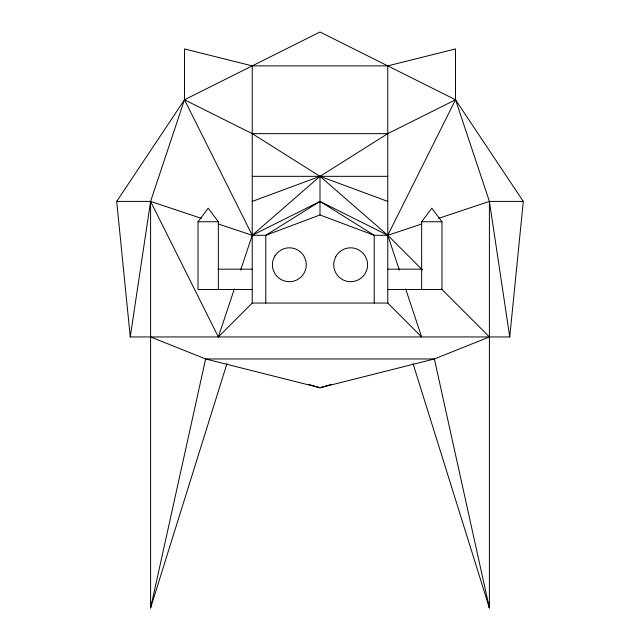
<?xml version="1.0" encoding="UTF-8"?>
<svg xmlns="http://www.w3.org/2000/svg" width="640" height="640" viewBox="0 0 640 640"><rect width="100%" height="100%" fill="white"/><g stroke="black" fill="none" stroke-linecap="round" stroke-linejoin="round"><path stroke-width="0.96" d="M509.744 336.944L523.296 201.408L455.528 99.768L320 32L184.472 99.768L116.704 201.408L130.256 336.944L509.744 336.944L489.408 201.408L455.528 99.768L455.528 48.944L387.768 65.88L252.232 65.88L184.472 48.944L184.472 99.768L150.592 201.408L130.256 336.944M151.584 603.104L150.592 608L150.592 201.408L116.704 201.408M226.944 363.664L150.592 608L205.632 358.96L434.368 358.96L489.408 336.944L441.408 288.944M201.408 218.352L150.592 201.408L218.352 336.944L234.352 288.944M240.624 270.12L252.232 235.296L320 176.336L387.768 133.648L455.528 99.768L387.768 235.296L399.376 270.12M252.232 289.504L198.024 289.504L198.024 221.744L208.192 208.192L218.352 221.744L218.352 289.504M421.648 289.504L421.648 221.744L431.808 208.192L441.976 221.744L441.976 289.504L387.768 289.504M218.352 336.944L252.232 303.056L252.232 65.88M421.648 224L387.768 235.296L374.208 235.296L320 214.968L265.792 235.296L252.232 235.296L218.352 224M252.232 201.408L320 176.336L387.768 201.408M438.592 218.352L489.408 201.408L523.296 201.408M331.488 384.32L320 387.768L205.632 358.96L150.592 336.944M422.352 269.88L387.768 235.296L320 201.408L252.232 235.296L184.472 99.768L252.232 133.648L387.768 133.648M252.232 176.336L387.768 176.336M198.024 221.744L218.352 221.744M421.648 221.744L441.976 221.744M218 269.176L252.232 269.176M387.768 269.176L422 269.176M252.232 303.056L387.768 303.056L421.648 336.944L405.648 288.944M308.512 384.32L320 387.768L434.368 358.96L489.408 608L489.408 201.408M252.232 133.648L320 176.336L387.768 235.296M413.056 363.664L489.408 608L488.416 603.104M387.768 65.88L387.768 303.056M374.208 303.056L374.208 235.296L320 201.408L265.792 235.296L265.792 303.056M320 176.336L320 214.968M335.736 256.704L334.16 260.832A16.944 16.944 0 0 0 339 277.064L342.584 279.664A16.944 16.944 0 0 0 366.872 259.912L365.072 255.88L362.28 252.448L358.696 249.856A16.944 16.944 0 0 0 335.736 256.704M274.928 255.88L273.128 259.912A16.944 16.944 0 0 0 297.416 279.664L301 277.064A16.944 16.944 0 0 0 305.84 260.832L304.264 256.704A16.944 16.944 0 0 0 281.304 249.856L277.72 252.448L274.928 255.88"/></g></svg>
